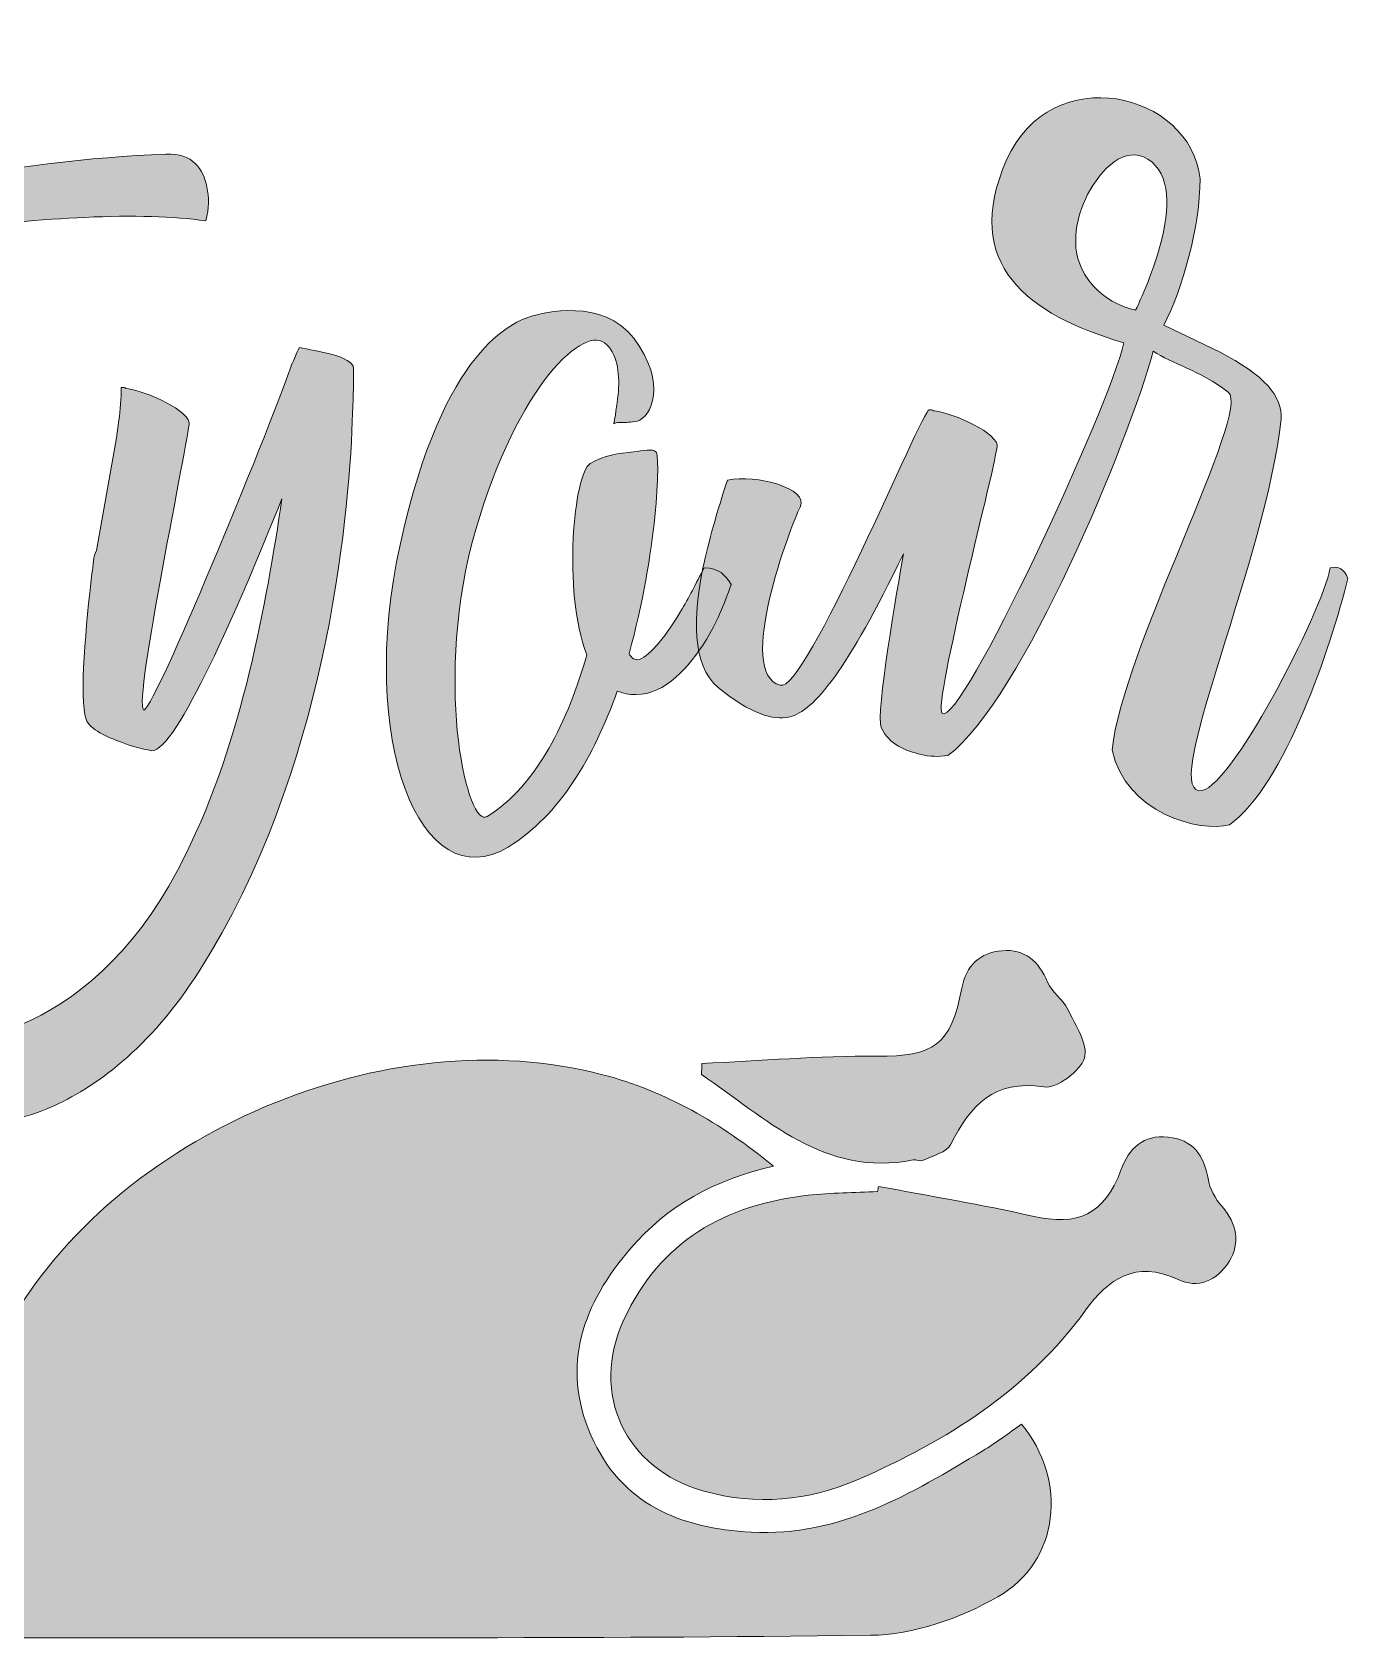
# Model space of a CAD drawing. Header units: inches. Extents: x 141 to 931, y -934 to -146.
# Drawn here: x 536.3 to 931.5, y -628.3 to -145.8 of the extents above; entities that cross this region are included whole.
import ezdxf

# ---------------------------------------------------------------- set-up
doc = ezdxf.new("R2010")
doc.units = ezdxf.units.IN
doc.header["$MEASUREMENT"] = 0
doc.layers.add('Layer 1', color=7, linetype='Continuous')

# ---------------------------------------------------------------- blocks, each defined once
blk = doc.blocks.new('block 4')
at = {"layer": 'Layer 1', "true_color": 0xffffff}
h = blk.add_hatch(color=7, dxfattribs=at)
h.dxf.hatch_style = 2
edge = h.paths.add_edge_path()
edge.add_spline(control_points=[(588.82, -192.24), (589.53, -195.41), (589.53, -198.58), (588.47, -202.46), (578.96, -201.05), (566.64, -200.7), (552.2, -201.4), (527.19, -202.46), (490.22, -206.68), (438.09, -219.01), (435.63, -219.36), (433.87, -220.07), (432.11, -220.42), (432.11, -220.42), (431.4, -223.59), (431.4, -223.59), (431.4, -223.59), (429.99, -230.63), (429.99, -230.63), (429.99, -232.74), (419.08, -282.75), (420.13, -313.04), (419.78, -339.45), (422.95, -354.24), (426.83, -363.75), (428.94, -369.03), (431.05, -373.26), (433.52, -375.73), (433.16, -375.73), (433.16, -375.73), (432.81, -376.08), (432.81, -376.08), (430.35, -377.13), (430.35, -377.13), (427.18, -378.54), (422.6, -380.3), (417.32, -381.36), (412.74, -382.42), (408.86, -377.49), (404.99, -369.39), (401.82, -363.05), (399.71, -354.24), (398.65, -342.97), (398.65, -342.97), (398.65, -342.62), (398.65, -342.62), (397.24, -324.66), (398.3, -301.77), (401.47, -276.77), (401.47, -276.77), (404.29, -255.64), (404.29, -255.64), (404.29, -255.64), (404.64, -255.28), (404.64, -255.28), (404.64, -253.87), (404.99, -252.47), (405.34, -250.71), (405.34, -250), (405.34, -249.65), (405.69, -249.3), (405.69, -248.24), (406.05, -246.83), (406.4, -245.07), (406.4, -245.07), (406.4, -244.01), (406.4, -244.01), (406.4, -244.01), (410.27, -225.7), (410.27, -225.7), (383.16, -232.39), (369.07, -235.91), (361.67, -238.38), (357.45, -239.79), (354.98, -240.84), (353.93, -241.55), (352.87, -241.2), (352.17, -240.49), (351.46, -239.44), (350.4, -237.67), (350.4, -235.56), (351.46, -233.1), (352.52, -231.34), (354.28, -229.57), (356.74, -228.17), (357.8, -227.46), (359.21, -227.11), (360.62, -226.76), (360.62, -226.76), (375.41, -222.18), (375.41, -222.18), (384.92, -219.36), (397.95, -215.49), (413.79, -211.26), (418.02, -193.3), (422.95, -175.69), (428.59, -158.44), (428.59, -158.44), (431.76, -147.87), (431.76, -147.87), (438.8, -145.76), (445.84, -146.46), (453.24, -149.63), (446.55, -167.59), (441.26, -184.85), (437.04, -201.4), (436.69, -202.46), (435.98, -203.87), (435.63, -205.63), (477.54, -195.41), (530.71, -184.14), (576.5, -182.38), (584.6, -182.03), (587.77, -186.96), (588.82, -192.24)], knot_values=[0, 0, 0, 0, 1, 1, 1, 2, 2, 2, 3, 3, 3, 4, 4, 4, 5, 5, 5, 6, 6, 6, 7, 7, 7, 8, 8, 8, 9, 9, 9, 10, 10, 10, 11, 11, 11, 12, 12, 12, 13, 13, 13, 14, 14, 14, 15, 15, 15, 16, 16, 16, 17, 17, 17, 18, 18, 18, 19, 19, 19, 20, 20, 20, 21, 21, 21, 22, 22, 22, 23, 23, 23, 24, 24, 24, 25, 25, 25, 26, 26, 26, 27, 27, 27, 28, 28, 28, 29, 29, 29, 30, 30, 30, 31, 31, 31, 32, 32, 32, 33, 33, 33, 34, 34, 34, 35, 35, 35, 36, 36, 36, 37, 37, 37, 38, 38, 38, 38], degree=3, periodic=1)
h = blk.add_hatch(color=7, dxfattribs=at)
h.dxf.hatch_style = 2
edge = h.paths.add_edge_path()
edge.add_spline(control_points=[(829, -184.14), (842.38, -153.86), (884.29, -163.72), (887.11, -189.78), (887.11, -204.22), (881.82, -222.88), (876.19, -233.8), (876.19, -233.8), (893.09, -241.9), (893.09, -241.9), (906.12, -248.59), (912.11, -255.28), (911.41, -261.97), (907.18, -303.18), (875.84, -372.2), (886.75, -373.61), (895.56, -375.02), (923.73, -319.73), (926.2, -306.7), (928.66, -306), (930.42, -307.05), (931.48, -309.87), (926.55, -329.94), (912.46, -372.2), (895.91, -383.83), (887.11, -386.29), (864.57, -380.3), (860.69, -361.29), (863.51, -332.06), (902.6, -259.51), (895.56, -253.87), (886.75, -247.18), (878.65, -245.42), (873.02, -241.55), (865.98, -267.96), (833.58, -346.5), (811.39, -363.05), (808.57, -363.4), (805.76, -363.4), (803.29, -362.7), (798.71, -361.64), (793.78, -359.88), (791.32, -354.59), (789.56, -350.72), (796.25, -312.69), (798.01, -302.47), (781.1, -337.34), (771.24, -349.66), (763.85, -351.43), (758.57, -352.48), (752.58, -350.72), (742.36, -342.62), (734.26, -335.93), (734.97, -320.79), (737.79, -306.7), (739.55, -298.6), (742.01, -289.8), (745.18, -280.29), (753.63, -278.53), (769.83, -282.75), (767.02, -288.39), (764.2, -294.02), (747.3, -338.4), (761.03, -341.92), (768.43, -344.73), (803.64, -259.16), (805.76, -259.16), (806.11, -259.16), (806.81, -259.16), (807.16, -259.51), (810.69, -259.51), (825.13, -265.14), (826.18, -269.72), (826.18, -274.3), (806.81, -347.55), (809.63, -350.37), (815.26, -354.59), (859.99, -258.1), (864.22, -239.08), (835.34, -230.63), (815.26, -215.49), (829, -184.14)], knot_values=[0, 0, 0, 0, 1, 1, 1, 2, 2, 2, 3, 3, 3, 4, 4, 4, 5, 5, 5, 6, 6, 6, 7, 7, 7, 8, 8, 8, 9, 9, 9, 10, 10, 10, 11, 11, 11, 12, 12, 12, 13, 13, 13, 14, 14, 14, 15, 15, 15, 16, 16, 16, 17, 17, 17, 18, 18, 18, 19, 19, 19, 20, 20, 20, 21, 21, 21, 22, 22, 22, 23, 23, 23, 24, 24, 24, 25, 25, 25, 26, 26, 26, 27, 27, 27, 27], degree=3, periodic=1)
edge = h.paths.add_edge_path()
edge.add_spline(control_points=[(872.67, -184.85), (865.98, -179.21), (858.58, -185.2), (854, -193.3), (850.13, -199.99), (848.72, -208.44), (850.48, -214.08), (854.71, -227.11), (867.74, -229.22), (867.74, -229.22), (867.74, -229.22), (884.99, -195.06), (872.67, -184.85)], knot_values=[0, 0, 0, 0, 1, 1, 1, 2, 2, 2, 3, 3, 3, 4, 4, 4, 4], degree=3, periodic=1)
h = blk.add_hatch(color=7, dxfattribs=at)
h.dxf.hatch_style = 2
edge = h.paths.add_edge_path()
edge.add_spline(control_points=[(746.24, -311.63), (744.13, -317.97), (741.66, -323.6), (738.84, -328.18), (733.56, -336.64), (726.52, -344.73), (717.71, -344.73), (715.6, -344.73), (713.84, -344.38), (712.08, -343.68), (705.04, -363.4), (694.82, -381.01), (679.33, -390.52), (652.91, -406.36), (633.9, -358.47), (646.93, -299.3), (659.96, -240.49), (680.74, -232.74), (686.72, -230.98), (692.71, -229.22), (710.32, -226.05), (718.77, -240.14), (727.22, -253.52), (721.24, -262.68), (717.36, -262.68), (715.6, -263.03), (713.84, -263.03), (712.78, -263.03), (712.08, -263.03), (711.38, -263.03), (711.02, -263.38), (711.73, -259.86), (712.08, -256.69), (712.43, -253.52), (712.78, -248.24), (712.08, -241.9), (708.2, -239.08), (701.16, -233.8), (680.38, -254.58), (668.41, -299.3), (657.14, -344.03), (667.35, -385.23), (672.99, -381.36), (688.13, -371.85), (697.29, -352.48), (702.92, -332.76), (695.53, -313.39), (699.05, -278.17), (703.98, -275.36), (707.85, -272.89), (712.78, -272.19), (717.01, -271.84), (719.83, -271.48), (722.64, -270.78), (723.7, -271.84), (725.11, -273.24), (724.05, -302.12), (715.6, -332.41), (716.31, -333.82), (717.36, -334.52), (718.77, -334.17), (721.94, -333.11), (727.22, -326.42), (731.1, -319.73), (733.56, -315.86), (735.67, -311.28), (738.14, -306.7), (742.72, -306.7), (744.48, -308.81), (746.24, -311.63)], knot_values=[0, 0, 0, 0, 1, 1, 1, 2, 2, 2, 3, 3, 3, 4, 4, 4, 5, 5, 5, 6, 6, 6, 7, 7, 7, 8, 8, 8, 9, 9, 9, 10, 10, 10, 11, 11, 11, 12, 12, 12, 13, 13, 13, 14, 14, 14, 15, 15, 15, 16, 16, 16, 17, 17, 17, 18, 18, 18, 19, 19, 19, 20, 20, 20, 21, 21, 21, 22, 22, 22, 23, 23, 23, 23], degree=3, periodic=1)
h = blk.add_hatch(color=7, dxfattribs=at)
h.dxf.hatch_style = 2
edge = h.paths.add_edge_path()
edge.add_spline(control_points=[(632.84, -250), (632.84, -251.41), (632.84, -255.99), (632.49, -262.68), (631.44, -292.61), (624.39, -368.33), (586.71, -427.49), (571.57, -451.44), (554.66, -463.06), (541.98, -468.7), (534.24, -471.87), (526.84, -473.63), (520.15, -473.98), (506.77, -473.98), (494.79, -450.03), (497.26, -448.27), (513.11, -452.85), (556.42, -446.86), (582.48, -392.63), (599.39, -358.82), (606.78, -316.91), (611.36, -285.92), (598.33, -318.32), (579.67, -361.64), (572.27, -361.64), (569.1, -360.93), (565.93, -360.23), (563.47, -359.17), (558.89, -357.41), (553.6, -355.3), (552.55, -352.13), (550.44, -346.14), (552.55, -322.9), (554.31, -308.46), (554.66, -305.64), (554.66, -303.18), (555.72, -301.42), (555.72, -301.42), (561.71, -267.61), (561.71, -267.61), (561.71, -267.61), (562.41, -262.33), (562.41, -262.33), (562.76, -259.51), (563.11, -255.64), (563.11, -252.47), (563.82, -252.47), (564.17, -252.47), (564.52, -252.82), (568.04, -252.82), (582.48, -258.45), (583.54, -263.03), (583.54, -266.91), (566.64, -347.2), (569.81, -349.31), (571.92, -351.43), (602.91, -276.77), (614.18, -246.13), (614.18, -246.13), (614.18, -245.77), (614.18, -245.77), (615.24, -244.01), (615.59, -242.25), (616.64, -240.49), (621.57, -241.55), (632.84, -242.96), (632.84, -246.83), (632.84, -246.83), (632.84, -250), (632.84, -250)], knot_values=[0, 0, 0, 0, 1, 1, 1, 2, 2, 2, 3, 3, 3, 4, 4, 4, 5, 5, 5, 6, 6, 6, 7, 7, 7, 8, 8, 8, 9, 9, 9, 10, 10, 10, 11, 11, 11, 12, 12, 12, 13, 13, 13, 14, 14, 14, 15, 15, 15, 16, 16, 16, 17, 17, 17, 18, 18, 18, 19, 19, 19, 20, 20, 20, 21, 21, 21, 22, 22, 22, 23, 23, 23, 23], degree=3, periodic=1)
at = {"layer": 'Layer 1', "lineweight": 0}
for points, knots in [([(588.82, -192.24), (589.53, -195.41), (589.53, -198.58), (588.47, -202.46), (578.96, -201.05), (566.64, -200.7), (552.2, -201.4), (527.19, -202.46), (490.22, -206.68), (438.09, -219.01), (435.63, -219.36), (433.87, -220.07), (432.11, -220.42), (432.11, -220.42), (431.4, -223.59), (431.4, -223.59), (431.4, -223.59), (429.99, -230.63), (429.99, -230.63), (429.99, -232.74), (419.08, -282.75), (420.13, -313.04), (419.78, -339.45), (422.95, -354.24), (426.83, -363.75), (428.94, -369.03), (431.05, -373.26), (433.52, -375.73), (433.16, -375.73), (433.16, -375.73), (432.81, -376.08), (432.81, -376.08), (430.35, -377.13), (430.35, -377.13), (427.18, -378.54), (422.6, -380.3), (417.32, -381.36), (412.74, -382.42), (408.86, -377.49), (404.99, -369.39), (401.82, -363.05), (399.71, -354.24), (398.65, -342.97), (398.65, -342.97), (398.65, -342.62), (398.65, -342.62), (397.24, -324.66), (398.3, -301.77), (401.47, -276.77), (401.47, -276.77), (404.29, -255.64), (404.29, -255.64), (404.29, -255.64), (404.64, -255.28), (404.64, -255.28), (404.64, -253.87), (404.99, -252.47), (405.34, -250.71), (405.34, -250), (405.34, -249.65), (405.69, -249.3), (405.69, -248.24), (406.05, -246.83), (406.4, -245.07), (406.4, -245.07), (406.4, -244.01), (406.4, -244.01), (406.4, -244.01), (410.27, -225.7), (410.27, -225.7), (383.16, -232.39), (369.07, -235.91), (361.67, -238.38), (357.45, -239.79), (354.98, -240.84), (353.93, -241.55), (352.87, -241.2), (352.17, -240.49), (351.46, -239.44), (350.4, -237.67), (350.4, -235.56), (351.46, -233.1), (352.52, -231.34), (354.28, -229.57), (356.74, -228.17), (357.8, -227.46), (359.21, -227.11), (360.62, -226.76), (360.62, -226.76), (375.41, -222.18), (375.41, -222.18), (384.92, -219.36), (397.95, -215.49), (413.79, -211.26), (418.02, -193.3), (422.95, -175.69), (428.59, -158.44), (428.59, -158.44), (431.76, -147.87), (431.76, -147.87), (438.8, -145.76), (445.84, -146.46), (453.24, -149.63), (446.55, -167.59), (441.26, -184.85), (437.04, -201.4), (436.69, -202.46), (435.98, -203.87), (435.63, -205.63), (477.54, -195.41), (530.71, -184.14), (576.5, -182.38), (584.6, -182.03), (587.77, -186.96), (588.82, -192.24)], [0, 0, 0, 0, 1, 1, 1, 2, 2, 2, 3, 3, 3, 4, 4, 4, 5, 5, 5, 6, 6, 6, 7, 7, 7, 8, 8, 8, 9, 9, 9, 10, 10, 10, 11, 11, 11, 12, 12, 12, 13, 13, 13, 14, 14, 14, 15, 15, 15, 16, 16, 16, 17, 17, 17, 18, 18, 18, 19, 19, 19, 20, 20, 20, 21, 21, 21, 22, 22, 22, 23, 23, 23, 24, 24, 24, 25, 25, 25, 26, 26, 26, 27, 27, 27, 28, 28, 28, 29, 29, 29, 30, 30, 30, 31, 31, 31, 32, 32, 32, 33, 33, 33, 34, 34, 34, 35, 35, 35, 36, 36, 36, 37, 37, 37, 38, 38, 38, 38]), ([(829, -184.14), (842.38, -153.86), (884.29, -163.72), (887.11, -189.78), (887.11, -204.22), (881.82, -222.88), (876.19, -233.8), (876.19, -233.8), (893.09, -241.9), (893.09, -241.9), (906.12, -248.59), (912.11, -255.28), (911.41, -261.97), (907.18, -303.18), (875.84, -372.2), (886.75, -373.61), (895.56, -375.02), (923.73, -319.73), (926.2, -306.7), (928.66, -306), (930.42, -307.05), (931.48, -309.87), (926.55, -329.94), (912.46, -372.2), (895.91, -383.83), (887.11, -386.29), (864.57, -380.3), (860.69, -361.29), (863.51, -332.06), (902.6, -259.51), (895.56, -253.87), (886.75, -247.18), (878.65, -245.42), (873.02, -241.55), (865.98, -267.96), (833.58, -346.5), (811.39, -363.05), (808.57, -363.4), (805.76, -363.4), (803.29, -362.7), (798.71, -361.64), (793.78, -359.88), (791.32, -354.59), (789.56, -350.72), (796.25, -312.69), (798.01, -302.47), (781.1, -337.34), (771.24, -349.66), (763.85, -351.43), (758.57, -352.48), (752.58, -350.72), (742.36, -342.62), (734.26, -335.93), (734.97, -320.79), (737.79, -306.7), (739.55, -298.6), (742.01, -289.8), (745.18, -280.29), (753.63, -278.53), (769.83, -282.75), (767.02, -288.39), (764.2, -294.02), (747.3, -338.4), (761.03, -341.92), (768.43, -344.73), (803.64, -259.16), (805.76, -259.16), (806.11, -259.16), (806.81, -259.16), (807.16, -259.51), (810.69, -259.51), (825.13, -265.14), (826.18, -269.72), (826.18, -274.3), (806.81, -347.55), (809.63, -350.37), (815.26, -354.59), (859.99, -258.1), (864.22, -239.08), (835.34, -230.63), (815.26, -215.49), (829, -184.14)], [0, 0, 0, 0, 1, 1, 1, 2, 2, 2, 3, 3, 3, 4, 4, 4, 5, 5, 5, 6, 6, 6, 7, 7, 7, 8, 8, 8, 9, 9, 9, 10, 10, 10, 11, 11, 11, 12, 12, 12, 13, 13, 13, 14, 14, 14, 15, 15, 15, 16, 16, 16, 17, 17, 17, 18, 18, 18, 19, 19, 19, 20, 20, 20, 21, 21, 21, 22, 22, 22, 23, 23, 23, 24, 24, 24, 25, 25, 25, 26, 26, 26, 27, 27, 27, 27]), ([(872.67, -184.85), (865.98, -179.21), (858.58, -185.2), (854, -193.3), (850.13, -199.99), (848.72, -208.44), (850.48, -214.08), (854.71, -227.11), (867.74, -229.22), (867.74, -229.22), (867.74, -229.22), (884.99, -195.06), (872.67, -184.85)], [0, 0, 0, 0, 1, 1, 1, 2, 2, 2, 3, 3, 3, 4, 4, 4, 4]), ([(746.24, -311.63), (744.13, -317.97), (741.66, -323.6), (738.84, -328.18), (733.56, -336.64), (726.52, -344.73), (717.71, -344.73), (715.6, -344.73), (713.84, -344.38), (712.08, -343.68), (705.04, -363.4), (694.82, -381.01), (679.33, -390.52), (652.91, -406.36), (633.9, -358.47), (646.93, -299.3), (659.96, -240.49), (680.74, -232.74), (686.72, -230.98), (692.71, -229.22), (710.32, -226.05), (718.77, -240.14), (727.22, -253.52), (721.24, -262.68), (717.36, -262.68), (715.6, -263.03), (713.84, -263.03), (712.78, -263.03), (712.08, -263.03), (711.38, -263.03), (711.02, -263.38), (711.73, -259.86), (712.08, -256.69), (712.43, -253.52), (712.78, -248.24), (712.08, -241.9), (708.2, -239.08), (701.16, -233.8), (680.38, -254.58), (668.41, -299.3), (657.14, -344.03), (667.35, -385.23), (672.99, -381.36), (688.13, -371.85), (697.29, -352.48), (702.92, -332.76), (695.53, -313.39), (699.05, -278.17), (703.98, -275.36), (707.85, -272.89), (712.78, -272.19), (717.01, -271.84), (719.83, -271.48), (722.64, -270.78), (723.7, -271.84), (725.11, -273.24), (724.05, -302.12), (715.6, -332.41), (716.31, -333.82), (717.36, -334.52), (718.77, -334.17), (721.94, -333.11), (727.22, -326.42), (731.1, -319.73), (733.56, -315.86), (735.67, -311.28), (738.14, -306.7), (742.72, -306.7), (744.48, -308.81), (746.24, -311.63)], [0, 0, 0, 0, 1, 1, 1, 2, 2, 2, 3, 3, 3, 4, 4, 4, 5, 5, 5, 6, 6, 6, 7, 7, 7, 8, 8, 8, 9, 9, 9, 10, 10, 10, 11, 11, 11, 12, 12, 12, 13, 13, 13, 14, 14, 14, 15, 15, 15, 16, 16, 16, 17, 17, 17, 18, 18, 18, 19, 19, 19, 20, 20, 20, 21, 21, 21, 22, 22, 22, 23, 23, 23, 23]), ([(632.84, -250), (632.84, -251.41), (632.84, -255.99), (632.49, -262.68), (631.44, -292.61), (624.39, -368.33), (586.71, -427.49), (571.57, -451.44), (554.66, -463.06), (541.98, -468.7), (534.24, -471.87), (526.84, -473.63), (520.15, -473.98), (506.77, -473.98), (494.79, -450.03), (497.26, -448.27), (513.11, -452.85), (556.42, -446.86), (582.48, -392.63), (599.39, -358.82), (606.78, -316.91), (611.36, -285.92), (598.33, -318.32), (579.67, -361.64), (572.27, -361.64), (569.1, -360.93), (565.93, -360.23), (563.47, -359.17), (558.89, -357.41), (553.6, -355.3), (552.55, -352.13), (550.44, -346.14), (552.55, -322.9), (554.31, -308.46), (554.66, -305.64), (554.66, -303.18), (555.72, -301.42), (555.72, -301.42), (561.71, -267.61), (561.71, -267.61), (561.71, -267.61), (562.41, -262.33), (562.41, -262.33), (562.76, -259.51), (563.11, -255.64), (563.11, -252.47), (563.82, -252.47), (564.17, -252.47), (564.52, -252.82), (568.04, -252.82), (582.48, -258.45), (583.54, -263.03), (583.54, -266.91), (566.64, -347.2), (569.81, -349.31), (571.92, -351.43), (602.91, -276.77), (614.18, -246.13), (614.18, -246.13), (614.18, -245.77), (614.18, -245.77), (615.24, -244.01), (615.59, -242.25), (616.64, -240.49), (621.57, -241.55), (632.84, -242.96), (632.84, -246.83), (632.84, -246.83), (632.84, -250), (632.84, -250)], [0, 0, 0, 0, 1, 1, 1, 2, 2, 2, 3, 3, 3, 4, 4, 4, 5, 5, 5, 6, 6, 6, 7, 7, 7, 8, 8, 8, 9, 9, 9, 10, 10, 10, 11, 11, 11, 12, 12, 12, 13, 13, 13, 14, 14, 14, 15, 15, 15, 16, 16, 16, 17, 17, 17, 18, 18, 18, 19, 19, 19, 20, 20, 20, 21, 21, 21, 22, 22, 22, 23, 23, 23, 23])]:
    blk.add_open_spline(points, degree=3, knots=knots, dxfattribs=at)
blk = doc.blocks.new('block 6')
at = {"layer": 'Layer 1', "true_color": 0xffffff}
h = blk.add_hatch(color=7, dxfattribs=at)
h.dxf.hatch_style = 2
edge = h.paths.add_edge_path()
edge.add_spline(control_points=[(737.49, -455.51), (755.02, -454.72), (772.55, -453.22), (790.08, -453.34), (807.11, -453.46), (812.28, -450.11), (815.53, -432.93), (816.81, -426.14), (820.95, -422.18), (827.66, -421.65), (834.47, -421.11), (838.66, -424.83), (841.32, -431.1), (842.6, -434.13), (845.94, -436.27), (847.4, -439.27), (849.7, -444), (853.58, -449.85), (852.36, -453.88), (851.17, -457.83), (843.96, -463.13), (840.19, -462.56), (825.2, -460.28), (818.11, -468.06), (812.25, -479.79), (811.02, -482.24), (806.73, -483.23), (803.74, -484.69), (803.02, -485.04), (801.85, -484.32), (800.96, -484.5), (774.11, -489.85), (756.75, -471.9), (737.39, -458.86), (737.42, -457.74), (737.46, -456.63), (737.49, -455.51)], knot_values=[0, 0, 0, 0, 1, 1, 1, 2, 2, 2, 3, 3, 3, 4, 4, 4, 5, 5, 5, 6, 6, 6, 7, 7, 7, 8, 8, 8, 9, 9, 9, 10, 10, 10, 11, 11, 11, 12, 12, 12, 12], degree=3, periodic=1)
h = blk.add_hatch(color=7, dxfattribs=at)
h.dxf.hatch_style = 2
edge = h.paths.add_edge_path()
edge.add_spline(control_points=[(759.01, -486.41), (741.12, -490.4), (727.02, -498.32), (716.01, -511.15), (701.92, -527.58), (695, -546.08), (704.13, -567.14), (713.11, -587.86), (731.02, -595.19), (752.35, -596.31), (778.89, -597.71), (800.36, -584.79), (821.82, -571.86), (825.86, -569.43), (829.62, -566.54), (833.5, -563.87), (847.36, -580.72), (845.02, -605.07), (826.36, -615.72), (815.01, -622.2), (800.98, -627.12), (788.08, -627.28), (702.74, -628.35), (617.37, -627.94), (532.01, -628.02), (521.76, -628.04), (517.6, -621.76), (515.86, -612.77), (510.51, -585.23), (515.17, -559.37), (528.76, -534.99), (561.41, -476.44), (642.86, -441.82), (707.68, -458.9), (726.56, -463.88), (743.02, -473.25), (759.01, -486.41)], knot_values=[0, 0, 0, 0, 1, 1, 1, 2, 2, 2, 3, 3, 3, 4, 4, 4, 5, 5, 5, 6, 6, 6, 7, 7, 7, 8, 8, 8, 9, 9, 9, 10, 10, 10, 11, 11, 11, 12, 12, 12, 12], degree=3, periodic=1)
h = blk.add_hatch(color=7, dxfattribs=at)
h.dxf.hatch_style = 2
edge = h.paths.add_edge_path()
edge.add_spline(control_points=[(790.57, -492.44), (805.98, -495.38), (821.5, -497.88), (836.79, -501.39), (850.36, -504.51), (858.44, -500.86), (863.31, -487.61), (865.78, -480.9), (870.06, -476.89), (877.47, -477.64), (884.81, -478.38), (888.27, -482.97), (889.49, -490.1), (889.99, -493.08), (891.69, -496.19), (893.69, -498.52), (898.14, -503.73), (899.34, -509.24), (895.79, -515.02), (892.25, -520.77), (886.54, -523.31), (880.28, -520.35), (867.78, -514.45), (859.48, -520.33), (852.71, -529.65), (835.2, -553.77), (811.09, -568.83), (784.4, -580.46), (769.42, -586.98), (753.85, -588.38), (738.09, -583.98), (714.48, -577.39), (703.77, -554.77), (714.06, -532.46), (724.85, -509.05), (744.46, -497.86), (769.39, -495.13), (776.28, -494.37), (783.25, -494.35), (790.19, -493.99), (790.31, -493.47), (790.44, -492.95), (790.57, -492.44)], knot_values=[0, 0, 0, 0, 1, 1, 1, 2, 2, 2, 3, 3, 3, 4, 4, 4, 5, 5, 5, 6, 6, 6, 7, 7, 7, 8, 8, 8, 9, 9, 9, 10, 10, 10, 11, 11, 11, 12, 12, 12, 13, 13, 13, 14, 14, 14, 14], degree=3, periodic=1)
at = {"layer": 'Layer 1', "lineweight": 0}
for points, knots in [([(737.49, -455.51), (755.02, -454.72), (772.55, -453.22), (790.08, -453.34), (807.11, -453.46), (812.28, -450.11), (815.53, -432.93), (816.81, -426.14), (820.95, -422.18), (827.66, -421.65), (834.47, -421.11), (838.66, -424.83), (841.32, -431.1), (842.6, -434.13), (845.94, -436.27), (847.4, -439.27), (849.7, -444), (853.58, -449.85), (852.36, -453.88), (851.17, -457.83), (843.96, -463.13), (840.19, -462.56), (825.2, -460.28), (818.11, -468.06), (812.25, -479.79), (811.02, -482.24), (806.73, -483.23), (803.74, -484.69), (803.02, -485.04), (801.85, -484.32), (800.96, -484.5), (774.11, -489.85), (756.75, -471.9), (737.39, -458.86), (737.42, -457.74), (737.46, -456.63), (737.49, -455.51)], [0, 0, 0, 0, 1, 1, 1, 2, 2, 2, 3, 3, 3, 4, 4, 4, 5, 5, 5, 6, 6, 6, 7, 7, 7, 8, 8, 8, 9, 9, 9, 10, 10, 10, 11, 11, 11, 12, 12, 12, 12]), ([(759.01, -486.41), (741.12, -490.4), (727.02, -498.32), (716.01, -511.15), (701.92, -527.58), (695, -546.08), (704.13, -567.14), (713.11, -587.86), (731.02, -595.19), (752.35, -596.31), (778.89, -597.71), (800.36, -584.79), (821.82, -571.86), (825.86, -569.43), (829.62, -566.54), (833.5, -563.87), (847.36, -580.72), (845.02, -605.07), (826.36, -615.72), (815.01, -622.2), (800.98, -627.12), (788.08, -627.28), (702.74, -628.35), (617.37, -627.94), (532.01, -628.02), (521.76, -628.04), (517.6, -621.76), (515.86, -612.77), (510.51, -585.23), (515.17, -559.37), (528.76, -534.99), (561.41, -476.44), (642.86, -441.82), (707.68, -458.9), (726.56, -463.88), (743.02, -473.25), (759.01, -486.41)], [0, 0, 0, 0, 1, 1, 1, 2, 2, 2, 3, 3, 3, 4, 4, 4, 5, 5, 5, 6, 6, 6, 7, 7, 7, 8, 8, 8, 9, 9, 9, 10, 10, 10, 11, 11, 11, 12, 12, 12, 12]), ([(790.57, -492.44), (805.98, -495.38), (821.5, -497.88), (836.79, -501.39), (850.36, -504.51), (858.44, -500.86), (863.31, -487.61), (865.78, -480.9), (870.06, -476.89), (877.47, -477.64), (884.81, -478.38), (888.27, -482.97), (889.49, -490.1), (889.99, -493.08), (891.69, -496.19), (893.69, -498.52), (898.14, -503.73), (899.34, -509.24), (895.79, -515.02), (892.25, -520.77), (886.54, -523.31), (880.28, -520.35), (867.78, -514.45), (859.48, -520.33), (852.71, -529.65), (835.2, -553.77), (811.09, -568.83), (784.4, -580.46), (769.42, -586.98), (753.85, -588.38), (738.09, -583.98), (714.48, -577.39), (703.77, -554.77), (714.06, -532.46), (724.85, -509.05), (744.46, -497.86), (769.39, -495.13), (776.28, -494.37), (783.25, -494.35), (790.19, -493.99), (790.31, -493.47), (790.44, -492.95), (790.57, -492.44)], [0, 0, 0, 0, 1, 1, 1, 2, 2, 2, 3, 3, 3, 4, 4, 4, 5, 5, 5, 6, 6, 6, 7, 7, 7, 8, 8, 8, 9, 9, 9, 10, 10, 10, 11, 11, 11, 12, 12, 12, 13, 13, 13, 14, 14, 14, 14])]:
    blk.add_open_spline(points, degree=3, knots=knots, dxfattribs=at)
blk = doc.blocks.new('block 2')
at = {"layer": 'Layer 1'}
for name in ['block 4', 'block 6']:
    blk.add_blockref(name, (0, 0), dxfattribs=at)

msp = doc.modelspace()

# ---------------------------------------------------------------- block references
at = {"layer": 'Layer 1'}
msp.add_blockref('block 2', (0, 0), dxfattribs=at)

doc.saveas('drawing.dxf')
